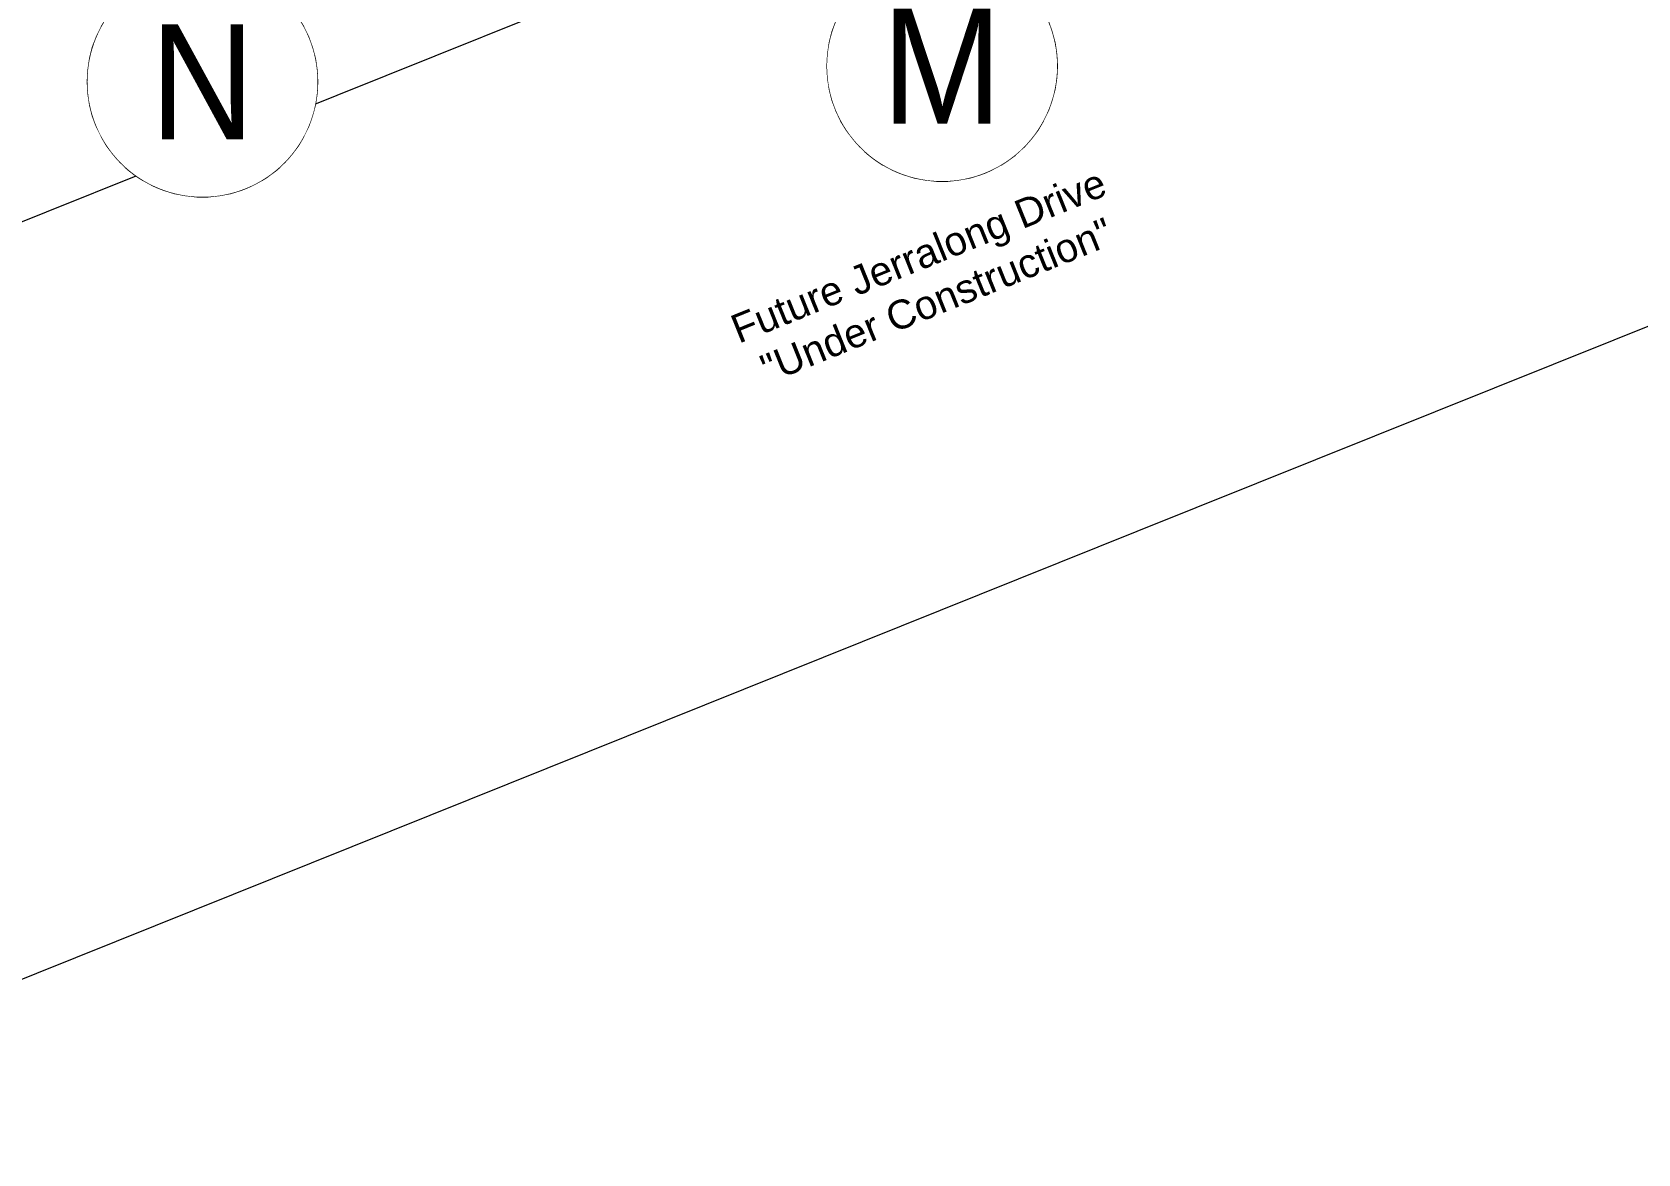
# Model space of a CAD drawing. Header units: metres. Extents: x 302924 to 306036, y 6267404 to 6269261.
# Drawn here: x 303757.32 to 303782.45, y 6268707.53 to 6268725.08 of the extents above; entities that cross this region are included whole.
import ezdxf
from ezdxf.enums import TextEntityAlignment as Align

# ---------------------------------------------------------------- set-up
doc = ezdxf.new("R2010")
doc.units = ezdxf.units.M
doc.set_wipeout_variables(frame=1)
doc.layers.get('0').update_dxf_attribs({"color": 6})
doc.layers.add('. Const Lines _SP', color=251, linetype='Continuous', lineweight=0, plot=False, transparency=0.4)
doc.layers.add('_Kerb Line_SP', color=60, linetype='Continuous', lineweight=13, transparency=0.6)
doc.layers.add('_User Miscellaneous3', color=51, linetype='Continuous', lineweight=13)
doc.layers.add('_User_EA_Final', color=3, linetype='Continuous', lineweight=25)
doc.styles.get("Standard").update_dxf_attribs({"font": 'arial.ttf'})

# ---------------------------------------------------------------- blocks, each defined once
blk = doc.blocks.new('*U90')
h = blk.add_hatch(color=256)
h.dxf.hatch_style = 1
h.paths.add_polyline_path([(-0.4368287136082438, 2.97853666671528), (0.06219568244957152, 3.009756085978504), (-0.2497553541057829, 3.992195168462523)])
blk.add_line((-0.2497553541057829, 3.992195168462523), (-0.1123899093476021, 1.796487825808135))
at = {"flags": 128}
blk.add_lwpolyline([(-0.4368287136082438, 2.97853666671528), (0.06219568244957152, 3.009756085978504), (-0.2497553541057829, 3.992195168462523), (-0.4368287136082438, 2.97853666671528)], dxfattribs=at)
at = {"linetype": 'Continuous', "flags": 128}
blk.add_lwpolyline([(1.102182119232618e-16, 1.8), (-0.08832181378935242, 1.79783182116931), (-0.1764308525932092, 1.791332508009954), (-0.2641148540196513, 1.780517717936606), (-0.3511625796290311, 1.765413504725815), (-0.4373643238258754, 1.746056255750179), (-0.5225124190580327, 1.722492604317976), (-0.6064017361059966, 1.694779317329437), (-0.6888301782571622, 1.662983158520316), (-0.769599168174508, 1.627180727622198), (-0.8485141262867959, 1.587458275827039), (-0.9253849395477988, 1.54391149800049), (-1.000026419435283, 1.496645302144582), (-1.072258748086379, 1.445773556665161), (-1.141907911494561, 1.391418816052927), (-1.208806118724632, 1.333712025638927), (-1.272792206135784, 1.272792206135787), (-1.333712025638925, 1.208806118724635), (-1.391418816052925, 1.141907911494564), (-1.445773556665159, 1.072258748086382), (-1.49664530214458, 1.000026419435287), (-1.543911498000488, 0.925384939547802), (-1.587458275827037, 0.848514126286799), (-1.627180727622196, 0.7695991681745112), (-1.662983158520315, 0.6888301782571655), (-1.694779317329436, 0.6064017361060003), (-1.722492604317974, 0.5225124190580369), (-1.746056255750178, 0.43736432382588), (-1.765413504725814, 0.3511625796290362), (-1.780517717936605, 0.2641148540196568), (-1.791332508009954, 0.1764308525932151), (-1.79783182116931, 0.08832181378935873), (-1.8, 6.615321045687425e-15), (-1.797831821169311, -0.08832181378934552), (-1.791332508009955, -0.1764308525932019), (-1.780517717936607, -0.2641148540196437), (-1.765413504725816, -0.3511625796290232), (-1.746056255750181, -0.4373643238258672), (-1.722492604317978, -0.5225124190580243), (-1.69477931732944, -0.6064017361059879), (-1.66298315852032, -0.6888301782571532), (-1.627180727622202, -0.7695991681744994), (-1.587458275827044, -0.8485141262867872), (-1.543911498000495, -0.9253849395477907), (-1.496645302144587, -1.000026419435275), (-1.445773556665167, -1.072258748086371), (-1.391418816052933, -1.141907911494554), (-1.333712025638934, -1.208806118724625), (-1.272792206135794, -1.272792206135777), (-1.208806118724642, -1.333712025638918), (-1.141907911494571, -1.391418816052919), (-1.07225874808639, -1.445773556665154), (-1.000026419435295, -1.496645302144574), (-0.9253849395478102, -1.543911498000483), (-0.8485141262868074, -1.587458275827033), (-0.76959916817452, -1.627180727622192), (-0.6888301782571744, -1.662983158520311), (-0.6064017361060094, -1.694779317329433), (-0.5225124190580462, -1.722492604317972), (-0.4373643238258894, -1.746056255750176), (-0.3511625796290457, -1.765413504725812), (-0.2641148540196664, -1.780517717936603), (-0.1764308525932247, -1.791332508009953), (-0.08832181378936843, -1.79783182116931), (-1.631786619037204e-14, -1.8), (0.08832181378933583, -1.797831821169311), (0.1764308525931922, -1.791332508009956), (0.2641148540196341, -1.780517717936608), (0.3511625796290137, -1.765413504725818), (0.4373643238258577, -1.746056255750184), (0.5225124190580149, -1.722492604317981), (0.6064017361059787, -1.694779317329444), (0.6888301782571443, -1.662983158520323), (0.7695991681744906, -1.627180727622206), (0.8485141262867787, -1.587458275827048), (0.9253849395477822, -1.5439114980005), (1.000026419435267, -1.496645302144592), (1.072258748086364, -1.445773556665173), (1.141907911494546, -1.39141881605294), (1.208806118724618, -1.33371202563894), (1.272792206135771, -1.272792206135801), (1.333712025638912, -1.208806118724649), (1.391418816052913, -1.141907911494579), (1.445773556665148, -1.072258748086398), (1.496645302144569, -1.000026419435303), (1.543911498000478, -0.9253849395478186), (1.587458275827028, -0.8485141262868161), (1.627180727622188, -0.7695991681745289), (1.662983158520307, -0.6888301782571834), (1.694779317329429, -0.6064017361060186), (1.722492604317969, -0.5225124190580553), (1.746056255750173, -0.4373643238258987), (1.76541350472581, -0.3511625796290552), (1.780517717936602, -0.264114854019676), (1.791332508009952, -0.1764308525932344), (1.797831821169309, -0.0883218137893781), (1.8, -2.602041133505665e-14), (1.797831821169312, 0.08832181378932613), (1.791332508009957, 0.1764308525931826), (1.78051771793661, 0.2641148540196245), (1.76541350472582, 0.3511625796290042), (1.746056255750186, 0.4373643238258483), (1.722492604317984, 0.5225124190580056), (1.694779317329447, 0.6064017361059696), (1.662983158520327, 0.6888301782571353), (1.62718072762221, 0.7695991681744818), (1.587458275827053, 0.8485141262867701), (1.543911498000505, 0.925384939547774), (1.496645302144598, 1.000026419435259), (1.445773556665179, 1.072258748086356), (1.391418816052946, 1.141907911494539), (1.333712025638947, 1.20880611872461), (1.272792206135807, 1.272792206135764), (1.208806118724656, 1.333712025638905), (1.141907911494586, 1.391418816052907), (1.072258748086406, 1.445773556665142), (1.000026419435311, 1.496645302144564), (0.925384939547827, 1.543911498000473), (0.8485141262868247, 1.587458275827024), (0.7695991681745377, 1.627180727622184), (0.6888301782571924, 1.662983158520303), (0.6064017361060278, 1.694779317329426), (0.5225124190580647, 1.722492604317966), (0.4373643238259082, 1.746056255750171), (0.3511625796290647, 1.765413504725808), (0.2641148540196856, 1.780517717936601), (0.176430852593244, 1.791332508009951), (0.0883218137893878, 1.797831821169309)], close=True, dxfattribs=at)
blk.add_circle((0, 0), 1.8)
at = {"width": 0.9}
blk.add_attdef('CODE', text='', height=1.8, dxfattribs=at).set_placement((0, 0), align=Align.MIDDLE_CENTER)
at = {"flags": 1}
blk.add_attdef('Z', (0, 0), '', height=0.2, dxfattribs=at)
at = {"linetype": 'Continuous'}
blk.add_wipeout([(1.1021821192326179e-16, 1.8000000000000003), (-0.0883218137893524, 1.7978318211693112), (-0.1764308525932092, 1.7913325080099551), (-0.26411485401965135, 1.7805177179366063), (-0.35116257962903114, 1.765413504725815), (-0.4373643238258752, 1.746056255750179), (-0.5225124190580327, 1.7224926043179765), (-0.6064017361059967, 1.6947793173294374), (-0.6888301782571624, 1.662983158520316), (-0.769599168174508, 1.6271807276221986), (-0.8485141262867961, 1.5874582758270388), (-0.9253849395477988, 1.5439114980004907), (-1.0000264194352835, 1.4966453021445818), (-1.0722587480863794, 1.4457735566651615), (-1.1419079114945614, 1.3914188160529268), (-1.208806118724632, 1.3337120256389272), (-1.2727922061357846, 1.272792206135787), (-1.3337120256389252, 1.208806118724635), (-1.3914188160529253, 1.1419079114945636), (-1.4457735566651593, 1.0722587480863823), (-1.4966453021445798, 1.000026419435287), (-1.5439114980004882, 0.925384939547802), (-1.5874582758270372, 0.848514126286799), (-1.6271807276221963, 0.7695991681745107), (-1.6629831585203145, 0.6888301782571653), (-1.694779317329436, 0.6064017361060006), (-1.7224926043179745, 0.5225124190580375), (-1.7460562557501782, 0.43736432382588), (-1.7654135047258137, 0.35116257962903585), (-1.780517717936605, 0.26411485401965695), (-1.7913325080099538, 0.176430852593215), (-1.79783182116931, 0.08832181378935866), (-1.8, 6.217248937900877e-15), (-1.7978318211693107, -0.08832181378934534), (-1.7913325080099554, -0.17643085259320213), (-1.780517717936607, -0.2641148540196441), (-1.7654135047258166, -0.351162579629023), (-1.746056255750181, -0.4373643238258671), (-1.7224926043179782, -0.5225124190580246), (-1.6947793173294403, -0.6064017361059877), (-1.6629831585203199, -0.6888301782571533), (-1.6271807276222021, -0.7695991681744996), (-1.5874582758270437, -0.8485141262867875), (-1.543911498000495, -0.9253849395477909), (-1.4966453021445874, -1.000026419435276), (-1.445773556665167, -1.0722587480863717), (-1.3914188160529335, -1.1419079114945538), (-1.3337120256389343, -1.2088061187246248), (-1.2727922061357941, -1.2727922061357777), (-1.2088061187246417, -1.3337120256389183), (-1.1419079114945716, -1.3914188160529193), (-1.0722587480863903, -1.4457735566651535), (-1.0000264194352948, -1.4966453021445743), (-0.92538493954781, -1.543911498000483), (-0.8485141262868076, -1.587458275827033), (-0.7695991681745202, -1.6271807276221926), (-0.6888301782571742, -1.662983158520311), (-0.6064017361060093, -1.694779317329433), (-0.5225124190580464, -1.722492604317972), (-0.43736432382588925, -1.7460562557501753), (-0.3511625796290457, -1.7654135047258117), (-0.2641148540196664, -1.7805177179366032), (-0.17643085259322475, -1.7913325080099534), (-0.08832181378936846, -1.7978318211693096), (-1.6317866190372043e-14, -1.8), (0.08832181378933585, -1.7978318211693116), (0.17643085259319222, -1.791332508009956), (0.2641148540196342, -1.7805177179366085), (0.3511625796290137, -1.7654135047258184), (0.4373643238258576, -1.7460562557501833), (0.522512419058015, -1.722492604317982), (0.6064017361059787, -1.6947793173294436), (0.6888301782571443, -1.6629831585203239), (0.7695991681744907, -1.6271807276222063), (0.8485141262867788, -1.5874582758270486), (0.9253849395477824, -1.5439114980005), (1.0000264194352673, -1.496645302144593), (1.072258748086364, -1.4457735566651726), (1.1419079114945463, -1.3914188160529402), (1.2088061187246177, -1.33371202563894), (1.2727922061357706, -1.2727922061358008), (1.3337120256389123, -1.2088061187246493), (1.391418816052913, -1.1419079114945787), (1.4457735566651477, -1.0722587480863979), (1.4966453021445691, -1.0000264194353026), (1.543911498000478, -0.9253849395478189), (1.5874582758270286, -0.8485141262868163), (1.6271807276221881, -0.7695991681745289), (1.6629831585203074, -0.6888301782571835), (1.6947793173294292, -0.6064017361060188), (1.7224926043179691, -0.5225124190580552), (1.746056255750173, -0.4373643238258986), (1.76541350472581, -0.35116257962905495), (1.7805177179366023, -0.26411485401967605), (1.7913325080099518, -0.17643085259323454), (1.7978318211693094, -0.0883218137893782), (1.8, -2.6201263381153694e-14), (1.7978318211693118, 0.0883218137893258), (1.7913325080099571, 0.17643085259318259), (1.7805177179366098, 0.2641148540196241), (1.7654135047258201, 0.3511625796290039), (1.746056255750186, 0.437364323825848), (1.722492604317984, 0.5225124190580064), (1.6947793173294472, 0.6064017361059704), (1.6629831585203274, 0.688830178257136), (1.6271807276222103, 0.7695991681744823), (1.587458275827053, 0.8485141262867697), (1.543911498000505, 0.9253849395477745), (1.496645302144598, 1.0000264194352604), (1.445773556665179, 1.0722587480863557), (1.3914188160529457, 1.1419079114945387), (1.3337120256389472, 1.208806118724611), (1.2727922061358077, 1.272792206135764), (1.2088061187246562, 1.333712025638906), (1.1419079114945863, 1.3914188160529064), (1.0722587480864056, 1.445773556665142), (1.000026419435311, 1.4966453021445631), (0.925384939547827, 1.5439114980004738), (0.8485141262868249, 1.5874582758270237), (0.7695991681745379, 1.6271807276221835), (0.6888301782571923, 1.6629831585203037), (0.6064017361060277, 1.6947793173294259), (0.5225124190580648, 1.7224926043179658), (0.43736432382590834, 1.746056255750171), (0.3511625796290647, 1.765413504725808), (0.26411485401968565, 1.780517717936601), (0.17643085259324404, 1.7913325080099507), (0.08832181378938783, 1.7978318211693085)], dxfattribs=at)
blk = doc.blocks.new('*U91')
h = blk.add_hatch(color=256)
h.dxf.hatch_style = 1
h.paths.add_polyline_path([(-0.1330251299571787, 3.007458115219543), (0.3665958702165, 2.9879938868646), (0.1557138268395465, 3.996968001389429)])
blk.add_line((0.1557138268395465, 3.996968001389429), (0.07007122207779591, 1.798635600625242))
at = {"flags": 128}
blk.add_lwpolyline([(-0.1330251299571787, 3.007458115219543), (0.3665958702165, 2.9879938868646), (0.1557138268395465, 3.996968001389429), (-0.1330251299571787, 3.007458115219543)], dxfattribs=at)
at = {"linetype": 'Continuous', "flags": 128}
blk.add_lwpolyline([(1.102182119232618e-16, 1.8), (-0.08832181378935242, 1.79783182116931), (-0.1764308525932092, 1.791332508009954), (-0.2641148540196513, 1.780517717936606), (-0.3511625796290311, 1.765413504725815), (-0.4373643238258754, 1.746056255750179), (-0.5225124190580327, 1.722492604317976), (-0.6064017361059966, 1.694779317329437), (-0.6888301782571622, 1.662983158520316), (-0.769599168174508, 1.627180727622198), (-0.8485141262867959, 1.587458275827039), (-0.9253849395477988, 1.54391149800049), (-1.000026419435283, 1.496645302144582), (-1.072258748086379, 1.445773556665161), (-1.141907911494561, 1.391418816052927), (-1.208806118724632, 1.333712025638927), (-1.272792206135784, 1.272792206135787), (-1.333712025638925, 1.208806118724635), (-1.391418816052925, 1.141907911494564), (-1.445773556665159, 1.072258748086382), (-1.49664530214458, 1.000026419435287), (-1.543911498000488, 0.925384939547802), (-1.587458275827037, 0.848514126286799), (-1.627180727622196, 0.7695991681745112), (-1.662983158520315, 0.6888301782571655), (-1.694779317329436, 0.6064017361060003), (-1.722492604317974, 0.5225124190580369), (-1.746056255750178, 0.43736432382588), (-1.765413504725814, 0.3511625796290362), (-1.780517717936605, 0.2641148540196568), (-1.791332508009954, 0.1764308525932151), (-1.79783182116931, 0.08832181378935873), (-1.8, 6.615321045687425e-15), (-1.797831821169311, -0.08832181378934552), (-1.791332508009955, -0.1764308525932019), (-1.780517717936607, -0.2641148540196437), (-1.765413504725816, -0.3511625796290232), (-1.746056255750181, -0.4373643238258672), (-1.722492604317978, -0.5225124190580243), (-1.69477931732944, -0.6064017361059879), (-1.66298315852032, -0.6888301782571532), (-1.627180727622202, -0.7695991681744994), (-1.587458275827044, -0.8485141262867872), (-1.543911498000495, -0.9253849395477907), (-1.496645302144587, -1.000026419435275), (-1.445773556665167, -1.072258748086371), (-1.391418816052933, -1.141907911494554), (-1.333712025638934, -1.208806118724625), (-1.272792206135794, -1.272792206135777), (-1.208806118724642, -1.333712025638918), (-1.141907911494571, -1.391418816052919), (-1.07225874808639, -1.445773556665154), (-1.000026419435295, -1.496645302144574), (-0.9253849395478102, -1.543911498000483), (-0.8485141262868074, -1.587458275827033), (-0.76959916817452, -1.627180727622192), (-0.6888301782571744, -1.662983158520311), (-0.6064017361060094, -1.694779317329433), (-0.5225124190580462, -1.722492604317972), (-0.4373643238258894, -1.746056255750176), (-0.3511625796290457, -1.765413504725812), (-0.2641148540196664, -1.780517717936603), (-0.1764308525932247, -1.791332508009953), (-0.08832181378936843, -1.79783182116931), (-1.631786619037204e-14, -1.8), (0.08832181378933583, -1.797831821169311), (0.1764308525931922, -1.791332508009956), (0.2641148540196341, -1.780517717936608), (0.3511625796290137, -1.765413504725818), (0.4373643238258577, -1.746056255750184), (0.5225124190580149, -1.722492604317981), (0.6064017361059787, -1.694779317329444), (0.6888301782571443, -1.662983158520323), (0.7695991681744906, -1.627180727622206), (0.8485141262867787, -1.587458275827048), (0.9253849395477822, -1.5439114980005), (1.000026419435267, -1.496645302144592), (1.072258748086364, -1.445773556665173), (1.141907911494546, -1.39141881605294), (1.208806118724618, -1.33371202563894), (1.272792206135771, -1.272792206135801), (1.333712025638912, -1.208806118724649), (1.391418816052913, -1.141907911494579), (1.445773556665148, -1.072258748086398), (1.496645302144569, -1.000026419435303), (1.543911498000478, -0.9253849395478186), (1.587458275827028, -0.8485141262868161), (1.627180727622188, -0.7695991681745289), (1.662983158520307, -0.6888301782571834), (1.694779317329429, -0.6064017361060186), (1.722492604317969, -0.5225124190580553), (1.746056255750173, -0.4373643238258987), (1.76541350472581, -0.3511625796290552), (1.780517717936602, -0.264114854019676), (1.791332508009952, -0.1764308525932344), (1.797831821169309, -0.0883218137893781), (1.8, -2.602041133505665e-14), (1.797831821169312, 0.08832181378932613), (1.791332508009957, 0.1764308525931826), (1.78051771793661, 0.2641148540196245), (1.76541350472582, 0.3511625796290042), (1.746056255750186, 0.4373643238258483), (1.722492604317984, 0.5225124190580056), (1.694779317329447, 0.6064017361059696), (1.662983158520327, 0.6888301782571353), (1.62718072762221, 0.7695991681744818), (1.587458275827053, 0.8485141262867701), (1.543911498000505, 0.925384939547774), (1.496645302144598, 1.000026419435259), (1.445773556665179, 1.072258748086356), (1.391418816052946, 1.141907911494539), (1.333712025638947, 1.20880611872461), (1.272792206135807, 1.272792206135764), (1.208806118724656, 1.333712025638905), (1.141907911494586, 1.391418816052907), (1.072258748086406, 1.445773556665142), (1.000026419435311, 1.496645302144564), (0.925384939547827, 1.543911498000473), (0.8485141262868247, 1.587458275827024), (0.7695991681745377, 1.627180727622184), (0.6888301782571924, 1.662983158520303), (0.6064017361060278, 1.694779317329426), (0.5225124190580647, 1.722492604317966), (0.4373643238259082, 1.746056255750171), (0.3511625796290647, 1.765413504725808), (0.2641148540196856, 1.780517717936601), (0.176430852593244, 1.791332508009951), (0.0883218137893878, 1.797831821169309)], close=True, dxfattribs=at)
blk.add_circle((0, 0), 1.8)
at = {"width": 0.9}
blk.add_attdef('CODE', text='', height=1.8, dxfattribs=at).set_placement((0, 0), align=Align.MIDDLE_CENTER)
at = {"flags": 1}
blk.add_attdef('Z', (0, 0), '', height=0.2, dxfattribs=at)
at = {"linetype": 'Continuous'}
blk.add_wipeout([(1.1021821192326179e-16, 1.8000000000000003), (-0.0883218137893524, 1.7978318211693112), (-0.1764308525932092, 1.7913325080099551), (-0.26411485401965135, 1.7805177179366063), (-0.35116257962903114, 1.765413504725815), (-0.4373643238258752, 1.746056255750179), (-0.5225124190580327, 1.7224926043179765), (-0.6064017361059967, 1.6947793173294374), (-0.6888301782571624, 1.662983158520316), (-0.769599168174508, 1.6271807276221986), (-0.8485141262867961, 1.5874582758270388), (-0.9253849395477988, 1.5439114980004907), (-1.0000264194352835, 1.4966453021445818), (-1.0722587480863794, 1.4457735566651615), (-1.1419079114945614, 1.3914188160529268), (-1.208806118724632, 1.3337120256389272), (-1.2727922061357846, 1.272792206135787), (-1.3337120256389252, 1.208806118724635), (-1.3914188160529253, 1.1419079114945636), (-1.4457735566651593, 1.0722587480863823), (-1.4966453021445798, 1.000026419435287), (-1.5439114980004882, 0.925384939547802), (-1.5874582758270372, 0.848514126286799), (-1.6271807276221963, 0.7695991681745107), (-1.6629831585203145, 0.6888301782571653), (-1.694779317329436, 0.6064017361060006), (-1.7224926043179745, 0.5225124190580375), (-1.7460562557501782, 0.43736432382588), (-1.7654135047258137, 0.35116257962903585), (-1.780517717936605, 0.26411485401965695), (-1.7913325080099538, 0.176430852593215), (-1.79783182116931, 0.08832181378935866), (-1.8, 6.217248937900877e-15), (-1.7978318211693107, -0.08832181378934534), (-1.7913325080099554, -0.17643085259320213), (-1.780517717936607, -0.2641148540196441), (-1.7654135047258166, -0.351162579629023), (-1.746056255750181, -0.4373643238258671), (-1.7224926043179782, -0.5225124190580246), (-1.6947793173294403, -0.6064017361059877), (-1.6629831585203199, -0.6888301782571533), (-1.6271807276222021, -0.7695991681744996), (-1.5874582758270437, -0.8485141262867875), (-1.543911498000495, -0.9253849395477909), (-1.4966453021445874, -1.000026419435276), (-1.445773556665167, -1.0722587480863717), (-1.3914188160529335, -1.1419079114945538), (-1.3337120256389343, -1.2088061187246248), (-1.2727922061357941, -1.2727922061357777), (-1.2088061187246417, -1.3337120256389183), (-1.1419079114945716, -1.3914188160529193), (-1.0722587480863903, -1.4457735566651535), (-1.0000264194352948, -1.4966453021445743), (-0.92538493954781, -1.543911498000483), (-0.8485141262868076, -1.587458275827033), (-0.7695991681745202, -1.6271807276221926), (-0.6888301782571742, -1.662983158520311), (-0.6064017361060093, -1.694779317329433), (-0.5225124190580464, -1.722492604317972), (-0.43736432382588925, -1.7460562557501753), (-0.3511625796290457, -1.7654135047258117), (-0.2641148540196664, -1.7805177179366032), (-0.17643085259322475, -1.7913325080099534), (-0.08832181378936846, -1.7978318211693096), (-1.6317866190372043e-14, -1.8), (0.08832181378933585, -1.7978318211693116), (0.17643085259319222, -1.791332508009956), (0.2641148540196342, -1.7805177179366085), (0.3511625796290137, -1.7654135047258184), (0.4373643238258576, -1.7460562557501833), (0.522512419058015, -1.722492604317982), (0.6064017361059787, -1.6947793173294436), (0.6888301782571443, -1.6629831585203239), (0.7695991681744907, -1.6271807276222063), (0.8485141262867788, -1.5874582758270486), (0.9253849395477824, -1.5439114980005), (1.0000264194352673, -1.496645302144593), (1.072258748086364, -1.4457735566651726), (1.1419079114945463, -1.3914188160529402), (1.2088061187246177, -1.33371202563894), (1.2727922061357706, -1.2727922061358008), (1.3337120256389123, -1.2088061187246493), (1.391418816052913, -1.1419079114945787), (1.4457735566651477, -1.0722587480863979), (1.4966453021445691, -1.0000264194353026), (1.543911498000478, -0.9253849395478189), (1.5874582758270286, -0.8485141262868163), (1.6271807276221881, -0.7695991681745289), (1.6629831585203074, -0.6888301782571835), (1.6947793173294292, -0.6064017361060188), (1.7224926043179691, -0.5225124190580552), (1.746056255750173, -0.4373643238258986), (1.76541350472581, -0.35116257962905495), (1.7805177179366023, -0.26411485401967605), (1.7913325080099518, -0.17643085259323454), (1.7978318211693094, -0.0883218137893782), (1.8, -2.6201263381153694e-14), (1.7978318211693118, 0.0883218137893258), (1.7913325080099571, 0.17643085259318259), (1.7805177179366098, 0.2641148540196241), (1.7654135047258201, 0.3511625796290039), (1.746056255750186, 0.437364323825848), (1.722492604317984, 0.5225124190580064), (1.6947793173294472, 0.6064017361059704), (1.6629831585203274, 0.688830178257136), (1.6271807276222103, 0.7695991681744823), (1.587458275827053, 0.8485141262867697), (1.543911498000505, 0.9253849395477745), (1.496645302144598, 1.0000264194352604), (1.445773556665179, 1.0722587480863557), (1.3914188160529457, 1.1419079114945387), (1.3337120256389472, 1.208806118724611), (1.2727922061358077, 1.272792206135764), (1.2088061187246562, 1.333712025638906), (1.1419079114945863, 1.3914188160529064), (1.0722587480864056, 1.445773556665142), (1.000026419435311, 1.4966453021445631), (0.925384939547827, 1.5439114980004738), (0.8485141262868249, 1.5874582758270237), (0.7695991681745379, 1.6271807276221835), (0.6888301782571923, 1.6629831585203037), (0.6064017361060277, 1.6947793173294259), (0.5225124190580648, 1.7224926043179658), (0.43736432382590834, 1.746056255750171), (0.3511625796290647, 1.765413504725808), (0.26411485401968565, 1.780517717936601), (0.17643085259324404, 1.7913325080099507), (0.08832181378938783, 1.7978318211693085)], dxfattribs=at)

msp = doc.modelspace()

# ---------------------------------------------------------------- linework, layer by layer
at = {"layer": '. Const Lines _SP', "linetype": 'Continuous'}
msp.add_circle((303745.5456505702, 6268737.684850047), 15, dxfattribs=at)
at = {"layer": '_Kerb Line_SP', "linetype": 'Continuous', "flags": 128}
for points in [[(303468.8457970539, 6268714.495619614), (303625.7926519182, 6268710.184896439), (303685.7709125389, 6268708.569887796, 0.1092185953920714), (303748.8333701475, 6268718.775974347), (303937.5514168507, 6268794.536618332, -0.0903709938717458), (303993.2271006833, 6268806.381219407), (304088.109299422, 6268808.518193481), (304103.8156316712, 6268808.518193481), (304133.5286698796, 6268806.000229329), (304148.5934440989, 6268804.235582397), (304180.0354207333, 6268799.681040284, 0.3787610673380085), (304193.3660899265, 6268808.34667759), (304193.3660899265, 6268808.34667759), (304196.4944727671, 6268829.952132067)], [(303832.8020630892, 6268632.387323949), (303835.472588282, 6268649.897470252, 0.1338637350118694), (303830.4394893354, 6268693.547596346), (303817.6837589293, 6268725.395860544, 0.4144506970701661), (303806.6263956434, 6268730.123618853), (303774.6072423056, 6268717.269575023), (303774.6072423056, 6268717.269575023), (303752.9314145076, 6268708.567838748, -0.09889172314317954), (303693.0515821984, 6268697.385962584), (303483.4031140588, 6268703.014970847, -0.005203143865544591), (303460.4669814821, 6268703.832838094, -0.008826240711896598), (303415.3658160609, 6268706.611974046)]]:
    msp.add_lwpolyline(points, format="xyb", dxfattribs=at)

# ---------------------------------------------------------------- next in the draw order: block references
at = {"layer": '_User Miscellaneous3', "color": 40}
for name, p, values in [('*U90', (303771.560543144, 6268724.552178115), {'CODE': 'M'}), ('*U91', (303759.9845695358, 6268724.306814757), {'CODE': 'N'})]:
    msp.add_blockref(name, p, dxfattribs=at).add_auto_attribs(values)

# ---------------------------------------------------------------- next in the draw order: texts
at = {"layer": '_User_EA_Final', "color": 7, "insert": (303771.3328721396, 6268721.234627725), "char_height": 0.3, "attachment_point": 5, "rotation": 22.000000006470014}
msp.add_mtext('{\\H1.5x;Future Jerralong Drive\\P"Under Construction"}', dxfattribs=at)

doc.saveas('drawing.dxf')
